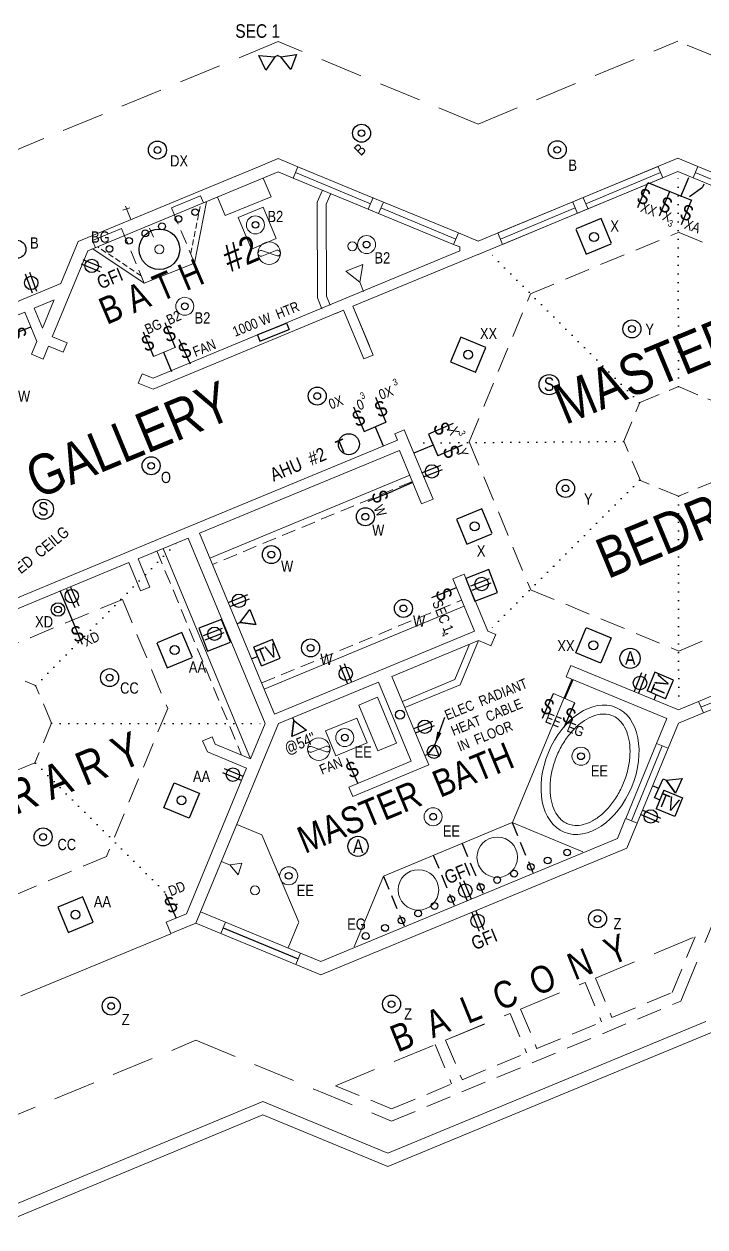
# Model space of a CAD drawing. Header units: inches. Extents: x 2775 to 14269, y 3098 to 7295.
# Drawn here: x 13639 to 13941, y 3540 to 4075 of the extents above; entities that cross this region are included whole.
import ezdxf

# ---------------------------------------------------------------- set-up
doc = ezdxf.new("R2010")
doc.units = ezdxf.units.IN
doc.header["$LTSCALE"] = 0.5
doc.header["$MEASUREMENT"] = 0
doc.linetypes.add('ACAD_ISO07W100', pattern=[3, 0, -3])
doc.linetypes.add('HIDDEN', pattern=[0.375, 0.25, -0.125])
for name, color, linetype, lineweight in [('BALCONY', 250, 'CONTINUOUS', 9), ('ELEC', 6, 'CONTINUOUS', 30), ('INT WALLS', 250, 'CONTINUOUS', 9), ('LITE COVE', 250, 'HIDDEN', 9), ('LL HVAC', 7, 'HIDDEN', 9), ('MILLWORK', 250, 'CONTINUOUS', 20), ('PLUMBING', 250, 'CONTINUOUS', 20), ('ROOFLINE', 250, 'HIDDEN', 9), ('ROOM TEXT', 252, 'CONTINUOUS', 20), ('SKYLITES', 250, 'CONTINUOUS', 9), ('WALLS', 250, 'CONTINUOUS', 9), ('WINDOWS', 250, 'CONTINUOUS', 9)]:
    doc.layers.add(name, color=color, linetype=linetype, lineweight=lineweight)
for name, color, linetype in [('CABINETS', 250, 'HIDDEN'), ('CABTOPS', 250, 'CONTINUOUS'), ('ELECTRICAL', 1, 'CONTINUOUS'), ('HVAC', 7, 'CONTINUOUS'), ('LL_ELECTRICAL', 1, 'CONTINUOUS'), ('LLPLUMBING', 250, 'CONTINUOUS')]:
    doc.layers.add(name, color=color, linetype=linetype)
doc.styles.add('ARCHENT', font='technical.ttf', dxfattribs={"height": 6})
doc.styles.add('ARCHENTLTD', font='technical.ttf', dxfattribs={"height": 6})
doc.dimstyles.new('ARCHENTLTD', dxfattribs={"dimtxt": 12, "dimasz": 6, "dimexe": 9, "dimexo": 3, "dimgap": 1, "dimtad": 0, "dimdec": 4, "dimzin": 1, "dimdsep": 46, "dimlunit": 4, "dimtxsty": 'ARCHENT', "dimcen": 6, "dimaunit": 1, "dimadec": 5, "dimazin": 0, "dimtfac": 1, "dimtdec": 4, "dimtofl": 0, "dimtmove": 0, "dimatfit": 3, "dimfxl": 0, "dimfrac": 2, "dimtolj": 1, "dimtzin": 0, "dimarcsym": 0})

msp = doc.modelspace()

# ---------------------------------------------------------------- linework, layer by layer
at = {"layer": 'BALCONY', "lineweight": 9, "ltscale": 75}
for p, q in [((13800.48, 3573.17), (13941.56, 3631.68)), ((13800.48, 3567.22), (13945.78, 3627.47))]:
    msp.add_line(p, q, dxfattribs=at)
at = {"layer": 'BALCONY', "lineweight": 9, "ltscale": 50}
for p, q in [((13622.1, 3545.06), (13745.03, 3596.09)), ((13745.03, 3596.09), (13800.48, 3573.17)), ((13745.04, 3590.14), (13800.48, 3567.22))]:
    msp.add_line(p, q, dxfattribs=at)
at = {"layer": 'BALCONY', "linetype": 'ByBlock', "lineweight": 9, "ltscale": 50}
msp.add_line((13625.21, 3540.4), (13745.04, 3590.14), dxfattribs=at)
at = {"layer": 'CABINETS', "lineweight": 9, "ltscale": 50}
for p, q in [((13714.66, 3968.34), (13705.81, 3989.71)), ((13692.39, 3959.41), (13683.64, 3980.52))]:
    msp.add_line(p, q, dxfattribs=at)
at = {"layer": 'CABINETS', "ltscale": 50}
for p, q in [((13855.6, 3719.92), (13864.8, 3697.75)), ((13833.44, 3710.72), (13842.64, 3688.55)), ((13820.64, 3705.41), (13829.84, 3683.24)), ((13798.47, 3696.21), (13807.67, 3674.04))]:
    msp.add_line(p, q, dxfattribs=at)
at = {"layer": 'CABTOPS', "linetype": 'HIDDEN', "lineweight": 20, "ltscale": 20}
for p, q in [((13713.06, 3972.71), (13717.4, 3994.67)), ((13691.02, 3962.72), (13672.01, 3975.41))]:
    msp.add_line(p, q, dxfattribs=at)
at = {"layer": 'CABTOPS', "lineweight": 9, "ltscale": 50}
for p, q in [((13836.71, 3799.11), (13830.23, 3783.43)), ((13840.63, 3800.74), (13832.53, 3781.14)), ((13806.9, 3773.75), (13830.23, 3783.43)), ((13808.05, 3770.98), (13832.53, 3781.14)), ((13798.47, 3696.21), (13855.6, 3719.92)), ((13855.6, 3719.92), (13886.97, 3706.95)), ((13798.47, 3696.21), (13785.5, 3664.84))]:
    msp.add_line(p, q, dxfattribs=at)
at = {"layer": 'ELEC', "color": 1, "linetype": 'Continuous', "ltscale": 0.75}
for p, q in [((13930.51, 3997.9), (13933.99, 4006.42)), ((13921.03, 3989.31), (13925.49, 4000.23)), ((13930.77, 3985.55), (13935.3, 3996.65)), ((13691.97, 3937.82), (13696.44, 3926.91)), ((13742.54, 3936.45), (13755.52, 3941.71)), ((13742.57, 3936.46), (13743.69, 3933.68)), ((13743.69, 3933.68), (13756.67, 3938.93)), ((13755.54, 3941.72), (13756.67, 3938.93)), ((13707.78, 3934.6), (13712.75, 3923.69)), ((13700.99, 3928.77), (13704.48, 3920.26)), ((13785.27, 3904.6), (13790.01, 3893.58)), ((13794.8, 3895.64), (13798.44, 3887.19)), ((13829.46, 3897.13), (13818.45, 3892.39)), ((13820.51, 3887.6), (13812.06, 3883.96)), ((13833.4, 3887.46), (13822.57, 3882.8)), ((13811.09, 3870.74), (13802.64, 3867.11)), ((13664.93, 3799.05), (13655.08, 3822.85)), ((13878.98, 3775.06), (13882.72, 3783.46)), ((13869.05, 3766.35), (13873.93, 3777.3)), ((13878.66, 3762.28), (13883.46, 3773.05)), ((13782.07, 3748.53), (13787.04, 3737.61)), ((13701.62, 3688.49), (13706.59, 3677.58))]:
    msp.add_line(p, q, dxfattribs=at)
at = {"layer": 'ELEC', "color": 3, "linetype": 'Continuous', "ltscale": 0.75}
for p, q in [((13911.31, 3993.03), (13915.77, 4003.95)), ((13701.55, 3941.97), (13706.1, 3930.87)), ((13631.13, 3935.69), (13642.06, 3940.12)), ((13795.03, 3908.79), (13799.6, 3897.71)), ((13791.71, 3862.68), (13802.64, 3867.11)), ((13819.92, 3819.88), (13830.85, 3824.31))]:
    msp.add_line(p, q, dxfattribs=at)
at = {"layer": 'ELEC', "color": 1, "linetype": 'Continuous', "lineweight": 30, "ltscale": 25}
for p, q in [((13915.83, 4004.17), (13925.49, 4000.23)), ((13925.49, 4000.23), (13935.15, 3996.28)), ((13790.01, 3893.58), (13799.6, 3897.71)), ((13818.45, 3892.39), (13822.57, 3882.8))]:
    msp.add_line(p, q, dxfattribs=at)
at = {"layer": 'ELEC', "color": 1, "linetype": 'Continuous', "lineweight": 9, "ltscale": 25}
for p, q in [((13706.1, 3930.87), (13696.44, 3926.91)), ((13873.93, 3777.3), (13883.46, 3773.05))]:
    msp.add_line(p, q, dxfattribs=at)
at = {"layer": 'ELEC', "color": 4, "linetype": 'Continuous', "ltscale": 7.5}
for centre in [(13788.78, 4026.06), (13698.26, 4018.58), (13875.6, 4018.68), (13635.88, 3974.5), (13893.48, 3677.23), (13802.1, 3639.35), (13677.72, 3638.48)]:
    msp.add_circle(centre, 4, dxfattribs=at)
at = {"layer": 'ELEC', "color": 4, "linetype": 'Continuous'}
for centre in [(13788.78, 4026.06), (13875.6, 4018.68), (13893.48, 3677.23), (13677.72, 3638.48), (13802.11, 3639.33)]:
    msp.add_circle(centre, 1.5, dxfattribs=at)
at = {"layer": 'ELEC', "color": 3, "linetype": 'Continuous'}
for centre, radius in [((13698.26, 4018.58), 1.5), ((13741.73, 3985.35), 1.5), ((13791.04, 3976.6), 1.5), ((13710.39, 3949.19), 1.5), ((13836.09, 3927.69), 1.98), ((13769.15, 3909.34), 1.5), ((13790.49, 3855.75), 1.5), ((13748.79, 3838.94), 1.5), ((13807.36, 3815.06), 1.5), ((13705.91, 3796.54), 1.98), ((13766.19, 3797.49), 1.5), ((13891.67, 3798.69), 1.98), ((13781.36, 3757.68), 1.5), ((13886.14, 3749.4), 1.5), ((13708.92, 3729.8), 1.98), ((13820.55, 3722.55), 1.5), ((13756.47, 3696.31), 1.5), ((13661.9, 3679.06), 1.98)]:
    msp.add_circle(centre, radius, dxfattribs=at)
at = {"layer": 'ELEC', "color": 6, "linetype": 'Continuous'}
for centre in [(13714.97, 3991), (13700.26, 3984.69), (13707.55, 3988), (13685.61, 3978.26), (13692.9, 3981.57), (13676.99, 3974.67), (13695.46, 3878.37), (13880.01, 3706.66), (13863.89, 3700.28), (13871.38, 3703.09), (13856.47, 3697.27), (13841.62, 3691.32), (13848.98, 3694.46), (13828.58, 3685.92), (13813.87, 3679.61), (13821.16, 3682.92), (13806.51, 3676.48), (13790.61, 3669.58), (13799.22, 3673.17)]:
    msp.add_circle(centre, 1.5, dxfattribs=at)
at = {"layer": 'ELEC', "color": 6, "linetype": 'Continuous', "lineweight": 9, "ltscale": 7.5}
for centre in [(13741.73, 3985.35), (13791.04, 3976.6), (13710.39, 3949.19), (13781.36, 3757.68), (13886.14, 3749.4), (13820.55, 3722.55), (13756.47, 3696.31)]:
    msp.add_circle(centre, 4, dxfattribs=at)
at = {"layer": 'ELEC', "color": 7, "linetype": 'Continuous'}
for centre in [(13891.89, 3979.96), (13838.93, 3851.5)]:
    msp.add_circle(centre, 1.98, dxfattribs=at)
at = {"layer": 'ELEC', "color": 5, "linetype": 'Continuous', "ltscale": 7.5}
for centre in [(13908.74, 3939.13), (13879.28, 3868.33), (13677.02, 3784.3), (13647.51, 3713.59)]:
    msp.add_circle(centre, 4, dxfattribs=at)
at = {"layer": 'ELEC', "color": 5, "linetype": 'Continuous'}
for centre in [(13908.74, 3939.13), (13879.28, 3868.33), (13654.15, 3814.55, -2), (13677.02, 3784.3), (13647.51, 3713.59)]:
    msp.add_circle(centre, 1.5, dxfattribs=at)
at = {"layer": 'ELEC', "color": 6, "linetype": 'Continuous', "lineweight": 30, "ltscale": 7.5}
for centre in [(13769.15, 3909.34), (13695.46, 3878.37), (13790.49, 3855.75), (13748.79, 3838.94), (13807.36, 3815.06), (13766.19, 3797.49)]:
    msp.add_circle(centre, 4, dxfattribs=at)
at = {"layer": 'ELEC', "color": 5, "linetype": 'Continuous', "lineweight": 30, "ltscale": 50}
msp.add_circle((13654.15, 3814.55), 3, dxfattribs=at)
at = {"layer": 'ELECTRICAL', "color": 3, "linetype": 'Continuous', "ltscale": 0.375}
for p, q in [((13743.28, 4060.55), (13750.37, 4059.92)), ((13746.3, 4054.05), (13743.28, 4060.55)), ((13750.37, 4059.92), (13746.3, 4054.05)), ((13752.92, 4059.93), (13759.98, 4061.04)), ((13757.37, 4054.37), (13752.92, 4059.93)), ((13759.98, 4061.04), (13757.37, 4054.37))]:
    msp.add_line(p, q, dxfattribs=at)
at = {"layer": 'ELECTRICAL', "color": 3, "linetype": 'Continuous', "ltscale": 0.75}
for p, q in [((13751.65, 4060.57), (13750.37, 4059.92)), ((13751.65, 4060.57), (13752.92, 4059.93)), ((13738.2, 3821.05), (13729.85, 3817.69)), ((13738.95, 3819.2), (13730.6, 3815.84)), ((13779.17, 3789.85), (13782.53, 3781.5)), ((13781.02, 3790.6), (13784.38, 3782.24))]:
    msp.add_line(p, q, dxfattribs=at)
at = {"layer": 'ELECTRICAL', "color": 1, "linetype": 'Continuous', "ltscale": 0.375}
for p, q in [((13934.23, 3997.91), (13939.99, 4002.1)), ((13734.89, 3808.83), (13739.21, 3814.52)), ((13739.21, 3814.52), (13741.94, 3807.9)), ((13741.94, 3807.9), (13734.89, 3808.83)), ((13757.8, 3758.17), (13758.73, 3765.23)), ((13764.43, 3760.91), (13757.8, 3758.17)), ((13758.73, 3765.23), (13764.43, 3760.91)), ((13821.33, 3754.38), (13818.19, 3750.28)), ((13818.19, 3750.28), (13823.29, 3749.58)), ((13823.29, 3749.58), (13821.33, 3754.38)), ((13923.92, 3738.73), (13931.02, 3739.53)), ((13931.02, 3739.53), (13928.11, 3732.97)), ((13928.11, 3732.97), (13923.92, 3738.73))]:
    msp.add_line(p, q, dxfattribs=at)
at = {"layer": 'ELECTRICAL', "color": 1, "linetype": 'Continuous', "lineweight": 30, "ltscale": 0.75}
for p, q in [((13940.57, 4003.41), (13939.99, 4002.1)), ((13749.29, 3801.18), (13741, 3797.8)), ((13744.37, 3789.52), (13741, 3797.8)), ((13752.66, 3792.89), (13749.29, 3801.18)), ((13740.33, 3792.77), (13742.66, 3793.72)), ((13744.37, 3789.52), (13752.66, 3792.89)), ((13918.94, 3786.7), (13915.46, 3778.45)), ((13927.18, 3783.22), (13918.94, 3786.7)), ((13923.7, 3774.97), (13927.18, 3783.22)), ((13923.7, 3774.97), (13915.46, 3778.45)), ((13918.55, 3774.42), (13919.52, 3776.73)), ((13922.61, 3739.31), (13923.92, 3738.73)), ((13922.84, 3734.3), (13919.46, 3726.02)), ((13922.84, 3734.3), (13931.12, 3730.93)), ((13918.8, 3731.05), (13921.13, 3730.11)), ((13931.12, 3730.93), (13927.75, 3722.64)), ((13927.75, 3722.64), (13919.46, 3726.02))]:
    msp.add_line(p, q, dxfattribs=at)
at = {"layer": 'ELECTRICAL', "color": 1, "linetype": 'Continuous', "ltscale": 0.75}
for p, q in [((13673.61, 3966.35), (13665.31, 3969.81)), ((13642.88, 3955.04), (13639.75, 3963.48)), ((13644.76, 3955.74), (13641.63, 3964.18)), ((13672.84, 3964.5), (13664.53, 3967.97)), ((13823.81, 3878.51), (13815.46, 3875.15)), ((13824.55, 3876.65), (13816.2, 3873.29)), ((13659.75, 3824.45), (13663.4, 3816.22)), ((13837.21, 3825.08), (13845.62, 3828.3)), ((13837.93, 3823.21), (13846.33, 3826.43)), ((13657.92, 3823.64), (13661.57, 3815.41)), ((13734.89, 3808.83), (13739.21, 3814.52)), ((13734.89, 3808.83), (13739.21, 3814.52)), ((13739.21, 3814.52), (13741.94, 3807.9)), ((13733.57, 3808.28), (13734.89, 3808.83)), ((13734.89, 3808.83), (13741.94, 3807.9)), ((13718.7, 3802.96), (13727.09, 3806.22)), ((13719.42, 3801.09), (13727.81, 3804.36)), ((13913.02, 3786.5), (13909.77, 3778.11)), ((13914.89, 3785.78), (13911.63, 3777.38)), ((13758.19, 3766.55), (13758.73, 3765.23)), ((13758.73, 3765.23), (13757.8, 3758.17)), ((13764.43, 3760.91), (13757.8, 3758.17)), ((13758.73, 3765.23), (13764.43, 3760.91)), ((13758.73, 3765.23), (13764.43, 3760.91)), ((13812, 3761.69), (13820.4, 3764.91)), ((13812.71, 3759.82), (13821.12, 3763.04)), ((13816.87, 3749.73), (13818.19, 3750.28)), ((13818.19, 3750.28), (13821.33, 3754.38)), ((13818.19, 3750.28), (13823.29, 3749.58)), ((13823.29, 3749.58), (13821.33, 3754.38)), ((13735.52, 3738.57), (13727.21, 3742.04)), ((13736.29, 3740.41), (13727.98, 3743.88)), ((13923.92, 3738.73), (13931.02, 3739.53)), ((13923.92, 3738.73), (13931.02, 3739.53)), ((13931.02, 3739.53), (13928.11, 3732.97)), ((13923.92, 3738.73), (13928.11, 3732.97)), ((13920.8, 3719.92), (13912.56, 3723.56)), ((13921.6, 3721.75), (13913.37, 3725.39)), ((13832.22, 3693.52), (13835.58, 3685.17)), ((13834.08, 3694.27), (13837.44, 3685.92)), ((13837.66, 3680.08), (13841.02, 3671.73)), ((13839.51, 3680.83), (13842.88, 3672.47))]:
    msp.add_line(p, q, dxfattribs=at)
at = {"layer": 'ELECTRICAL', "color": 1, "linetype": 'Continuous', "lineweight": 30, "ltscale": 25}
for p, q in [((13918.8, 3730.99), (13922.62, 3739.32)), ((13920.71, 3735.15), (13917.91, 3736.31))]:
    msp.add_line(p, q, dxfattribs=at)
at = {"layer": 'ELECTRICAL', "color": 1, "linetype": 'Continuous', "lineweight": 30, "ltscale": 0.375}
for points in [[(13835.12, 3828.38), (13839, 3818.24), (13849.14, 3822.13), (13845.26, 3832.27)], [(13716.59, 3806.25), (13720.52, 3796.13), (13730.64, 3800.07), (13726.7, 3810.19)]]:
    msp.add_lwpolyline(points, close=True, dxfattribs=at)
at = {"layer": 'ELECTRICAL', "color": 1, "linetype": 'Continuous', "ltscale": 0.75}
for centre, radius in [((13669.07, 3967.14), 2.98), ((13816.87, 3762.48), 2.98), ((13787.22, 3709.39), 4.48), ((13834.85, 3689.72), 2.98)]:
    msp.add_circle(centre, radius, dxfattribs=at)
at = {"layer": 'ELECTRICAL', "color": 1, "linetype": 'Continuous', "lineweight": 30, "ltscale": 0.75}
for centre, radius in [((13642.24, 3959.6), 2.98), ((13820.01, 3875.88), 2.98), ((13842.09, 3825.87), 2.98), ((13660.23, 3820.49), 2.98), ((13723.57, 3803.77), 2.98), ((13907.92, 3792.89), 4.48), ((13912.34, 3781.93), 2.98), ((13820.94, 3751.42), 2.98), ((13731.74, 3741.21), 2.98), ((13917.09, 3722.67), 2.98), ((13840.28, 3676.28), 2.98)]:
    msp.add_circle(centre, radius, dxfattribs=at)
at = {"layer": 'ELECTRICAL', "color": 3, "linetype": 'Continuous', "lineweight": 30, "ltscale": 0.75}
for centre in [(13872, 3914.4), (13647.65, 3859.08)]:
    msp.add_circle(centre, 4.48, dxfattribs=at)
at = {"layer": 'ELECTRICAL', "color": 3, "linetype": 'Continuous', "ltscale": 0.75}
for centre in [(13734.4, 3818.43), (13781.79, 3786.05)]:
    msp.add_circle(centre, 2.98, dxfattribs=at)
at = {"layer": 'ELECTRICAL', "color": 1, "linetype": 'Continuous', "ltscale": 0.75}
for points in [[(13939.99, 4002.1), (13940.79, 3995), (13934.23, 3997.91), (13939.99, 4002.1)], [(13734.89, 3808.83), (13739.21, 3814.52), (13741.94, 3807.9), (13734.89, 3808.83)], [(13734.89, 3808.83), (13738, 3812.93), (13740.01, 3808.15), (13734.89, 3808.83)], [(13758.73, 3765.23), (13764.43, 3760.91), (13757.8, 3758.17), (13758.73, 3765.23)], [(13758.73, 3765.23), (13762.84, 3762.12), (13758.06, 3760.11), (13758.73, 3765.23)], [(13818.19, 3750.28), (13823.29, 3749.58), (13821.33, 3754.38), (13818.19, 3750.28)], [(13923.92, 3738.73), (13931.02, 3739.53), (13928.11, 3732.97), (13923.92, 3738.73)], [(13923.92, 3738.73), (13929.03, 3739.3), (13926.96, 3734.55), (13923.92, 3738.73)]]:
    msp.add_solid(points, dxfattribs=at)
at = {"layer": 'HVAC', "color": 1, "linetype": 'Continuous', "lineweight": 9, "ltscale": 50}
for p, q in [((13744.44, 3973.96), (13751.29, 3971.54)), ((13751.24, 3974.08), (13744.56, 3971.42)), ((13766.47, 3753.73), (13773.32, 3751.31)), ((13773.27, 3753.86), (13766.59, 3751.2))]:
    msp.add_line(p, q, dxfattribs=at)
at = {"layer": 'HVAC', "color": 1, "linetype": 'Continuous', "lineweight": 9, "ltscale": 175}
for centre in [(13747.8, 3972.79, -2), (13769.83, 3752.57, -2)]:
    msp.add_circle(centre, 5, dxfattribs=at)
at = {"layer": 'HVAC', "color": 3, "linetype": 'Continuous', "lineweight": 25, "ltscale": 50}
msp.add_circle((13783.16, 3887.97), 4.66, dxfattribs=at)
at = {"layer": 'HVAC', "color": 1, "linetype": 'Continuous', "lineweight": 9, "ltscale": 50}
for centre, start, end in [((13744.09, 3972.67), 73.8043, 293.6398), ((13751.49, 3972.83), 261.3807, 100.9584), ((13766.12, 3752.45), 73.8043, 293.6398), ((13773.52, 3752.6), 261.3807, 100.9584)]:
    msp.add_arc(centre, 1.29, start, end, dxfattribs=at)
at = {"layer": 'INT WALLS', "ltscale": 75}
for p, q in [((13696.31, 3917.24), (13832.41, 3973.79)), ((13784.99, 3949.21), (13840.38, 3972.23)), ((13696.32, 3912.37), (13780.83, 3947.48)), ((13780.83, 3947.48), (13789.81, 3925.83)), ((13784.98, 3949.21), (13792.25, 3931.71)), ((13656.47, 3928.78), (13649.85, 3931.5)), ((13658.18, 3932.94), (13651.63, 3935.64)), ((13656.47, 3928.78), (13658.18, 3932.94)), ((13689.76, 3915.07), (13691.47, 3919.23)), ((13696.32, 3912.37), (13689.76, 3915.07)), ((13696.31, 3917.24), (13691.47, 3919.23)), ((13807.77, 3894.31), (13808.92, 3891.53)), ((13804.77, 3889.81), (13715.17, 3852.62)), ((13803.61, 3892.58), (13804.77, 3889.81)), ((13805.58, 3885.22), (13716.91, 3848.42)), ((13710.09, 3850.52), (13574.83, 3794.38)), ((13711.83, 3846.31), (13689.67, 3837.11)), ((13685.51, 3835.39), (13576.57, 3790.17)), ((13694.88, 3824.55), (13690.72, 3822.82)), ((13722.47, 3758.05), (13718.32, 3756.32))]:
    msp.add_line(p, q, dxfattribs=at)
at = {"layer": 'INT WALLS', "ltscale": 50}
for p, q in [((13643.51, 3948.36), (13647.2, 3939.48)), ((13784.99, 3949.21), (13793.97, 3927.56)), ((13639.36, 3946.64), (13644.76, 3933.6)), ((13789.81, 3925.83), (13793.97, 3927.56)), ((13803.61, 3892.58), (13807.77, 3894.31)), ((13685.51, 3835.39), (13690.72, 3822.82)), ((13689.67, 3837.11), (13694.88, 3824.55)), ((13750.24, 3768.1), (13838.91, 3804.9)), ((13802.3, 3784.83), (13840.63, 3800.74)), ((13751.96, 3763.94), (13796.3, 3782.34)), ((13718.31, 3756.32), (13720.4, 3751.29)), ((13722.47, 3758.04), (13723.84, 3754.74)), ((13816.87, 3749.73), (13818.59, 3745.58)), ((13783.16, 3735.74), (13810.86, 3747.24)), ((13784.88, 3731.58), (13818.59, 3745.58)), ((13783.16, 3735.74), (13784.88, 3731.58))]:
    msp.add_line(p, q, dxfattribs=at)
at = {"layer": 'INT WALLS', "linetype": 'Continuous', "ltscale": 150}
for p, q in [((13720.4, 3751.29), (13737.81, 3744.1)), ((13723.84, 3754.74), (13739.53, 3748.25))]:
    msp.add_line(p, q, dxfattribs=at)
at = {"layer": 'LITE COVE', "linetype": 'ACAD_ISO07W100', "lineweight": 30, "ltscale": 2.5}
for p, q in [((13929.38, 3913.54), (13929.23, 4008.96)), ((13912.16, 3906.41), (13844.66, 3973.9)), ((13905.03, 3889.19), (13810.18, 3888.49)), ((13912.16, 3871.96), (13845, 3804.88)), ((13929.38, 3864.83), (13929.5, 3770.08)), ((13644.2, 3780.78), (13706.85, 3844.24)), ((13651.29, 3764.02), (13746.01, 3763.94)), ((13644.2, 3746.33), (13711.13, 3679.56))]:
    msp.add_line(p, q, dxfattribs=at)
at = {"layer": 'LITE COVE', "ltscale": 90}
for p, q in [((13863.68, 3954.75), (13929.67, 3982.14)), ((13929.67, 3981.95), (13995.18, 3954.87)), ((13836.56, 3889.04), (13863.71, 3954.72)), ((13836.55, 3889.04), (13863.83, 3823.32)), ((13548.24, 3763.23), (13682.69, 3819.03)), ((13682.69, 3819.03), (13702.79, 3770.6)), ((13863.82, 3823.31), (13929.56, 3796.13)), ((13929.56, 3796.12), (13995.29, 3823.4)), ((13702.79, 3770.6), (13675.66, 3704.96)), ((13634.23, 3687.46), (13675.66, 3704.96))]:
    msp.add_line(p, q, dxfattribs=at)
at = {"layer": 'LL_ELECTRICAL', "color": 7, "linetype": 'Continuous', "lineweight": 30, "ltscale": 50}
for p, q in [((13895.07, 3988.12), (13883.99, 3983.52)), ((13899.67, 3977.04), (13895.07, 3988.12)), ((13883.87, 3983.48), (13888.47, 3972.4)), ((13888.47, 3972.4), (13899.55, 3977)), ((13832.78, 3935.55), (13828.2, 3924.46)), ((13843.99, 3930.92), (13832.78, 3935.55)), ((13839.41, 3919.83), (13843.99, 3930.92)), ((13828.2, 3924.46), (13839.29, 3919.88)), ((13842.16, 3859.33), (13831.07, 3854.73)), ((13846.76, 3848.25), (13842.16, 3859.33)), ((13830.96, 3854.69), (13835.56, 3843.61)), ((13835.56, 3843.61), (13846.64, 3848.21)), ((13709.14, 3804.38), (13698.06, 3799.77)), ((13713.74, 3793.29), (13709.14, 3804.38)), ((13883.82, 3795.38), (13888.41, 3806.47)), ((13888.45, 3806.59), (13899.53, 3802)), ((13697.94, 3799.73), (13702.54, 3788.65)), ((13899.53, 3802), (13894.94, 3790.91)), ((13702.54, 3788.65), (13713.63, 3793.25)), ((13894.9, 3790.79), (13883.82, 3795.38)), ((13701.09, 3726.55), (13705.68, 3737.63)), ((13705.68, 3737.63), (13716.77, 3733.04)), ((13716.88, 3733), (13712.29, 3721.92)), ((13712.29, 3721.92), (13701.2, 3726.51)), ((13665.12, 3686.96), (13654.04, 3682.36)), ((13669.76, 3675.76), (13665.16, 3686.84)), ((13654.04, 3682.36), (13658.64, 3671.27)), ((13658.68, 3671.16), (13669.76, 3675.76))]:
    msp.add_line(p, q, dxfattribs=at)
at = {"layer": 'LLPLUMBING', "linetype": 'Continuous', "lineweight": 9, "ltscale": 25}
for p, q in [((13686.01, 3992.88), (13682.84, 3991.83)), ((13686.45, 3987.7), (13684.1, 3993.71))]:
    msp.add_line(p, q, dxfattribs=at)
at = {"layer": 'MILLWORK', "lineweight": 9, "ltscale": 50}
for p, q in [((13717.39, 3998.31), (13704.46, 3992.94)), ((13718.74, 3995.08), (13717.39, 3998.31)), ((13705.81, 3989.71), (13704.46, 3992.94)), ((13682.29, 3983.75), (13669.37, 3978.38)), ((13683.63, 3980.53), (13682.29, 3983.76)), ((13670.71, 3975.15), (13669.37, 3978.38)), ((13700.75, 3841.71), (13739.52, 3748.26)), ((13745.64, 3779.18), (13834.31, 3815.98))]:
    msp.add_line(p, q, dxfattribs=at)
at = {"layer": 'MILLWORK', "lineweight": 9, "ltscale": 10}
for p, q in [((13714.66, 3968.34), (13720.06, 3995.62)), ((13692.39, 3959.41), (13669.53, 3974.67))]:
    msp.add_line(p, q, dxfattribs=at)
at = {"layer": 'MILLWORK', "linetype": 'Continuous', "lineweight": 9, "ltscale": 5}
msp.add_line((13692.39, 3959.41), (13714.66, 3968.34), dxfattribs=at)
at = {"layer": 'MILLWORK', "lineweight": 9, "ltscale": 75}
msp.add_line((13810.18, 3874.14), (13721.51, 3837.34), dxfattribs=at)
at = {"layer": 'MILLWORK', "linetype": 'HIDDEN', "lineweight": 9, "ltscale": 50}
for p, q in [((13811.33, 3871.37), (13722.66, 3834.57)), ((13697.98, 3840.56), (13735.6, 3749.88)), ((13744.49, 3781.95), (13833.16, 3818.75))]:
    msp.add_line(p, q, dxfattribs=at)
at = {"layer": 'PLUMBING', "linetype": 'Continuous', "lineweight": 9, "ltscale": 1.5}
for p, q in [((13745.19, 4006.13), (13748.64, 3997.82)), ((13728.34, 3989.46), (13724.89, 3997.69)), ((13748.64, 3997.82), (13728.34, 3989.46)), ((13745.16, 3993.15), (13734.06, 3988.58)), ((13745.16, 3993.15), (13750.98, 3979.26)), ((13734.06, 3988.58), (13739.91, 3974.62)), ((13739.91, 3974.62), (13750.98, 3979.26))]:
    msp.add_line(p, q, dxfattribs=at)
at = {"layer": 'PLUMBING', "linetype": 'Continuous', "lineweight": 20, "ltscale": 12}
for p, q in [((13769.15, 3995.39), (13771.42, 4000.77)), ((13773.15, 3994.59), (13775.12, 3999.24))]:
    msp.add_line(p, q, dxfattribs=at)
at = {"layer": 'PLUMBING', "linetype": 'Continuous', "lineweight": 20, "ltscale": 90}
for p, q in [((13769.15, 3995.39), (13769.23, 3952.94)), ((13832.4, 3975.53), (13832.41, 3973.79))]:
    msp.add_line(p, q, dxfattribs=at)
at = {"layer": 'PLUMBING', "linetype": 'Continuous', "lineweight": 9, "ltscale": 90}
msp.add_line((13773.15, 3994.59), (13773.23, 3953.75), dxfattribs=at)
at = {"layer": 'PLUMBING', "linetype": 'Continuous', "lineweight": 9, "ltscale": 7.5}
msp.add_line((13694.78, 3983.92), (13696.49, 3979.94), dxfattribs=at)
at = {"layer": 'PLUMBING', "linetype": 'Continuous', "lineweight": 9, "ltscale": 10}
for p, q in [((13789.32, 3967.77), (13781.85, 3964.75)), ((13781.85, 3964.75), (13788.01, 3959.89)), ((13788.01, 3959.89), (13789.32, 3967.77))]:
    msp.add_line(p, q, dxfattribs=at)
at = {"layer": 'PLUMBING', "lineweight": 9, "ltscale": 90}
for p, q in [((13788.01, 3959.89), (13789.71, 3955.79)), ((13769.23, 3952.94), (13771.25, 3948.11)), ((13773.23, 3953.75), (13774.94, 3949.65))]:
    msp.add_line(p, q, dxfattribs=at)
at = {"layer": 'PLUMBING', "lineweight": 9, "ltscale": 50}
msp.add_line((13882.06, 3783.61), (13855.74, 3719.98), dxfattribs=at)
at = {"layer": 'PLUMBING', "ltscale": 50}
for p, q in [((13795.85, 3775.6), (13787.53, 3772.15)), ((13787.53, 3772.15), (13795.97, 3751.83)), ((13795.85, 3775.6), (13804.28, 3755.28)), ((13786.68, 3766.38), (13772.83, 3760.63)), ((13786.68, 3766.38), (13791.28, 3755.3)), ((13772.83, 3760.63), (13777.43, 3749.55)), ((13791.28, 3755.3), (13777.43, 3749.55)), ((13804.28, 3755.28), (13795.97, 3751.83)), ((13733.46, 3719.05), (13744.55, 3714.46)), ((13744.55, 3714.46), (13760.94, 3675.76)), ((13760.78, 3675.37), (13756.19, 3664.28))]:
    msp.add_line(p, q, dxfattribs=at)
at = {"layer": 'PLUMBING', "ltscale": 75}
for p, q in [((13726.67, 3702.64), (13730.53, 3701.02)), ((13735.71, 3701.89), (13730.53, 3701.17)), ((13734.13, 3696.72), (13735.71, 3701.89)), ((13730.53, 3701.02), (13734.13, 3696.72))]:
    msp.add_line(p, q, dxfattribs=at)
at = {"layer": 'PLUMBING', "linetype": 'Continuous', "lineweight": -3, "ltscale": 1.5}
msp.add_circle((13699.12, 3974.5, -178358.1), 9, dxfattribs=at)
at = {"layer": 'PLUMBING', "linetype": 'Continuous', "lineweight": 9, "ltscale": 10}
for centre in [(13699.12, 3974.5, -178358.1), (13784.72, 3975.85)]:
    msp.add_circle(centre, 1.98, dxfattribs=at)
at = {"layer": 'PLUMBING', "lineweight": 30, "ltscale": 50}
msp.add_circle((13805.84, 3767.84), 2, dxfattribs=at)
at = {"layer": 'PLUMBING', "ltscale": 50}
for centre in [(13849, 3704.53), (13814.03, 3690.02)]:
    msp.add_circle(centre, 9, dxfattribs=at)
at = {"layer": 'PLUMBING', "ltscale": 75}
msp.add_circle((13741.47, 3689.82), 2, dxfattribs=at)
at = {"layer": 'PLUMBING', "linetype": 'Continuous', "lineweight": 9, "ltscale": 150}
msp.add_ellipse((13890.16, 3743.4), major_axis=(-11.46, -27.72), ratio=0.666745, dxfattribs=at)
msp.add_open_spline([(13880.23, 3719.38), (13881.23, 3718.97), (13882.29, 3718.72), (13884.59, 3718.6), (13885.83, 3718.72), (13888.43, 3719.38), (13889.8, 3719.92), (13892.57, 3721.43), (13893.97, 3722.41), (13896.7, 3724.75), (13898.03, 3726.12), (13900.5, 3729.17), (13901.66, 3730.86), (13903.71, 3734.46), (13904.61, 3736.36), (13906.11, 3740.28), (13906.7, 3742.29), (13907.55, 3746.29), (13907.8, 3748.27), (13907.96, 3752.1), (13907.87, 3753.94), (13907.36, 3757.35), (13906.95, 3758.92), (13905.87, 3761.71), (13905.2, 3762.92), (13903.68, 3764.95), (13902.84, 3765.77), (13901.03, 3767.05), (13900.06, 3767.51), (13897.97, 3768.09), (13896.84, 3768.21), (13894.43, 3768.07), (13893.14, 3767.8), (13890.45, 3766.85), (13889.06, 3766.15), (13886.28, 3764.34), (13884.89, 3763.22), (13882.23, 3760.6), (13880.95, 3759.11), (13878.61, 3755.84), (13877.54, 3754.06), (13875.67, 3750.33), (13874.87, 3748.37), (13873.59, 3744.4), (13873.12, 3742.38), (13872.51, 3738.42), (13872.38, 3736.47), (13872.46, 3732.77), (13872.68, 3731.01), (13873.4, 3727.8), (13873.91, 3726.34), (13875.17, 3723.81), (13875.91, 3722.74), (13877.54, 3720.98), (13878.43, 3720.29), (13879.66, 3719.63), (13879.94, 3719.5), (13880.23, 3719.38)], degree=3, knots=[0, 0, 0, 0, 0.230214, 0.230214, 0.460428, 0.460428, 0.690642, 0.690642, 0.920856, 0.920856, 1.15107, 1.15107, 1.381284, 1.381284, 1.611498, 1.611498, 1.841712, 1.841712, 2.071926, 2.071926, 2.30214, 2.30214, 2.532354, 2.532354, 2.762568, 2.762568, 2.992782, 2.992782, 3.222996, 3.222996, 3.453211, 3.453211, 3.683425, 3.683425, 3.913639, 3.913639, 4.143853, 4.143853, 4.374067, 4.374067, 4.604281, 4.604281, 4.834495, 4.834495, 5.064709, 5.064709, 5.294923, 5.294923, 5.525137, 5.525137, 5.755351, 5.755351, 5.985565, 5.985565, 6.215779, 6.215779, 6.283185, 6.283185, 6.283185, 6.283185], dxfattribs=at)
at = {"layer": 'ROOFLINE', "linetype": 'HIDDEN', "ltscale": 150}
for p, q in [((13751.75, 4066.76), (13626.37, 4014.74)), ((13840.47, 4030.08), (13751.75, 4066.76)), ((13840.47, 4030.08), (13929.13, 4066.89)), ((14054.6, 4015.02), (13929.13, 4066.89)), ((13930.4, 3640.64), (13966.14, 3727.37)), ((13892.59, 3650.91), (13936.77, 3669.23)), ((13859.36, 3637.07), (13887.97, 3649)), ((13826.09, 3623.33), (13854.72, 3635.21)), ((13826.09, 3623.33), (13854.72, 3635.2)), ((13626.68, 3586.47), (13715.35, 3623.27)), ((13715.35, 3623.27), (13802.12, 3587.4)), ((13777.27, 3603.09), (13821.47, 3621.41))]:
    msp.add_line(p, q, dxfattribs=at)
at = {"layer": 'ROOFLINE', "linetype": 'HIDDEN', "ltscale": 90}
for p, q in [((13926.56, 3644.46), (13936.77, 3669.23)), ((13887.97, 3649.01), (13895.24, 3631.5)), ((13892.59, 3650.92), (13899.86, 3633.41)), ((13899.87, 3633.38), (13926.56, 3644.46)), ((13802.12, 3587.4), (13930.4, 3640.64)), ((13854.74, 3635.16), (13862.01, 3617.64)), ((13859.36, 3637.07), (13866.63, 3619.56)), ((13866.62, 3619.58), (13895.25, 3631.46)), ((13821.47, 3621.4), (13828.74, 3603.89)), ((13826.09, 3623.32), (13833.36, 3605.81)), ((13833.37, 3605.78), (13862, 3617.66)), ((13777.27, 3603.09), (13802.13, 3592.81)), ((13802.13, 3592.81), (13828.75, 3603.86))]:
    msp.add_line(p, q, dxfattribs=at)
at = {"layer": 'SKYLITES', "linetype": 'HIDDEN', "ltscale": 75}
for p, q in [((13912.22, 3906.42), (13929.38, 3913.54)), ((13929.38, 3913.54), (13946.98, 3906.25)), ((13905.13, 3889.28), (13912.22, 3906.42)), ((13912.51, 3871.82), (13905.13, 3889.28)), ((13929.4, 3864.83), (13912.51, 3871.82)), ((13946.68, 3872), (13929.4, 3864.83)), ((13626.59, 3788.06), (13644.2, 3780.78)), ((13651.29, 3764.02), (13644.2, 3780.78)), ((13651.29, 3764.02), (13643.89, 3746.52)), ((13643.89, 3746.52), (13626.61, 3739.35))]:
    msp.add_line(p, q, dxfattribs=at)
at = {"layer": 'WALLS', "ltscale": 75}
for p, q in [((13743.01, 4011.16), (13709.76, 3997.37)), ((13751.78, 4014.8), (13743.01, 4011.16)), ((13760.6, 4011.16), (13751.78, 4014.8)), ((13929.17, 4014.93), (13840.5, 3978.13)), ((13922.5, 4006.21), (13920.4, 4011.19)), ((13937.99, 4011.29), (13929.17, 4014.93)), ((13935.86, 4006.22), (13937.95, 4011.2)), ((13751.79, 4008.85), (13667.35, 3973.82)), ((13758.47, 4006.09), (13751.79, 4008.85)), ((13758.45, 4006.04), (13760.6, 4011.16)), ((13929.18, 4008.98), (13840.51, 3972.18)), ((13935.86, 4006.22), (13929.18, 4008.98)), ((13709.76, 3997.37), (13663.13, 3978.02)), ((13791.74, 3992.34), (13793.88, 3997.43)), ((13798.49, 3995.5), (13793.87, 3997.41)), ((13796.36, 3990.43), (13798.49, 3995.5)), ((13882.49, 3995.56), (13887.11, 3997.47)), ((13884.66, 3990.41), (13882.53, 3995.47)), ((13889.28, 3992.32), (13887.13, 3997.42)), ((13796.36, 3990.43), (13791.74, 3992.34)), ((13884.63, 3990.49), (13889.25, 3992.41)), ((13829.63, 3976.68), (13831.76, 3981.75)), ((13840.5, 3978.13), (13831.76, 3981.74)), ((13851.38, 3976.69), (13849.24, 3981.76)), ((13667.35, 3973.82), (13651.57, 3935.66)), ((13663.13, 3978.02), (13655.37, 3959.25)), ((13832.4, 3975.53), (13829.63, 3976.67)), ((13633.35, 3950.1), (13655.37, 3959.25)), ((13643.51, 3948.37), (13652.4, 3952.06)), ((13652.3, 3951.82), (13647.2, 3939.48)), ((13635.47, 3945.03), (13639.36, 3946.64)), ((13644.76, 3933.6), (13642.41, 3927.9)), ((13649.85, 3931.5), (13647.49, 3925.79)), ((13715.17, 3852.62), (13710.09, 3850.52)), ((13846.21, 3798.37), (13848.31, 3803.45)), ((13879.5, 3784.67), (13881.6, 3789.75)), ((13929.34, 3770.02), (13938.33, 3773.75)), ((13919.68, 3755.05), (13924.27, 3766.16)), ((13929.35, 3764.07), (13940.43, 3768.67)), ((13924.77, 3752.95), (13929.35, 3764.07)), ((13924.77, 3752.95), (13919.68, 3755.05)), ((13902.28, 3712.82), (13905.95, 3721.73)), ((13911.05, 3719.67), (13905.97, 3721.76)), ((13906.47, 3708.55), (13911.05, 3719.67)), ((13770.74, 3658.27), (13902.28, 3712.82)), ((13770.74, 3652.31), (13906.41, 3708.58)), ((13717.4, 3680.32), (13728.48, 3675.73)), ((13702.1, 3675.72), (13711.08, 3679.44)), ((13704.21, 3670.63), (13715.3, 3675.24)), ((13715.3, 3675.24), (13726.38, 3670.65)), ((13726.38, 3670.65), (13728.48, 3675.73)), ((13759.65, 3656.9), (13761.75, 3661.98)), ((13761.75, 3661.98), (13770.74, 3658.27)), ((13759.65, 3656.9), (13770.74, 3652.31))]:
    msp.add_line(p, q, dxfattribs=at)
at = {"layer": 'WALLS', "lineweight": 20, "ltscale": 75}
for p, q in [((13887.11, 3997.47), (13920.36, 4011.27)), ((13971.26, 3997.53), (13937.99, 4011.29)), ((13791.74, 3992.34), (13758.47, 4006.09)), ((13793.87, 3997.41), (13760.6, 4011.16)), ((13889.25, 3992.41), (13922.5, 4006.21)), ((13969.13, 3992.46), (13935.86, 4006.22)), ((13831.76, 3981.74), (13798.49, 3995.5)), ((13849.24, 3981.76), (13882.49, 3995.56)), ((13829.63, 3976.67), (13796.36, 3990.43)), ((13851.38, 3976.69), (13884.63, 3990.49)), ((13728.48, 3675.73), (13761.75, 3661.98)), ((13726.38, 3670.65), (13759.65, 3656.9))]:
    msp.add_line(p, q, dxfattribs=at)
at = {"layer": 'WALLS', "lineweight": 20, "ltscale": 50}
msp.add_line((13780.83, 3947.48), (13777.4, 3946.06), dxfattribs=at)
at = {"layer": 'WALLS', "ltscale": 50}
for p, q in [((13642.41, 3927.9), (13647.49, 3925.79)), ((13808.92, 3891.53), (13809.82, 3889.35)), ((13809.82, 3889.35), (13820.53, 3863.55)), ((13805.58, 3885.22), (13815.44, 3861.45)), ((13815.44, 3861.45), (13820.55, 3863.56)), ((13711.83, 3846.31), (13746.01, 3763.93)), ((13716.91, 3848.42), (13750.24, 3768.1)), ((13829.24, 3828.2), (13834.29, 3830.29)), ((13834.32, 3830.3), (13844.84, 3804.95)), ((13829.24, 3828.2), (13838.91, 3804.9)), ((13844.84, 3804.95), (13848.34, 3803.51)), ((13840.63, 3800.74), (13846.23, 3798.42)), ((13881.6, 3789.75), (13929.34, 3770.02)), ((13796.3, 3782.34), (13810.86, 3747.24)), ((13802.3, 3784.83), (13816.87, 3749.73)), ((13879.5, 3784.67), (13924.27, 3766.16)), ((13938.32, 3773.76), (13940.43, 3768.68)), ((13751.96, 3763.94), (13715.3, 3675.24)), ((13746.01, 3763.94), (13739.53, 3748.25)), ((13737.81, 3744.1), (13711.08, 3679.44)), ((13702.1, 3675.72), (13704.21, 3670.63))]:
    msp.add_line(p, q, dxfattribs=at)
at = {"layer": 'WALLS', "lineweight": 9, "ltscale": 75}
for p, q in [((13938.33, 3773.75), (14004.83, 3801.35)), ((13940.43, 3768.67), (14006.93, 3796.27)), ((13905.97, 3721.76), (13919.68, 3755.05)), ((13911.05, 3719.67), (13924.77, 3752.95))]:
    msp.add_line(p, q, dxfattribs=at)
at = {"layer": 'WALLS', "linetype": 'Continuous', "lineweight": 9, "ltscale": 50}
msp.add_line((13637.71, 3643.03), (13704.22, 3670.61), dxfattribs=at)
at = {"layer": 'WINDOWS', "lineweight": 9, "ltscale": 75}
for p, q in [((13759.51, 4008.58), (13792.7, 3994.63)), ((13921.48, 4008.61), (13888.31, 3994.62)), ((13936.87, 4008.62), (13970.06, 3994.68)), ((13797.42, 3992.96), (13830.62, 3979.02)), ((13883.6, 3992.94), (13850.42, 3978.95)), ((13908.51, 3720.72), (13922.23, 3754))]:
    msp.add_line(p, q, dxfattribs=at)
at = {"layer": 'WINDOWS', "ltscale": 75}
msp.add_line((13939.38, 3771.22), (14005.89, 3798.8), dxfattribs=at)
at = {"layer": 'WINDOWS', "lineweight": 25, "ltscale": 75}
msp.add_line((13727.43, 3673.19), (13760.7, 3659.44), dxfattribs=at)

# ---------------------------------------------------------------- texts
at = {"layer": 'ELEC', "color": 3, "linetype": 'Continuous', "ltscale": 0.75, "char_height": 6.75, "style": 'ARCHENT'}
for insert, width, attachment_point, rotation in [((13910.35, 3995.7), 4.8708, 7, 337.7771), ((13632.37, 3938.24), 4.8708, 7, 292.0412), ((13702.44, 3932.92), 5.5312, 7, 22.3057), ((13793.72, 3905.84), 5.5312, 1, 22.3899), ((13792.82, 3865.84), 4.8708, 7, 292.0412), ((13821.17, 3822.43), 4.8708, 7, 292.0412)]:
    msp.add_mtext('S', dxfattribs=dict(at, insert=insert, width=width, attachment_point=attachment_point, rotation=rotation))
at = {"layer": 'ELEC', "color": 1, "linetype": 'Continuous', "ltscale": 0.75, "char_height": 6.75, "style": 'ARCHENT'}
for insert, width, attachment_point, rotation in [((13920.07, 3991.98), 4.8708, 7, 337.7771), ((13929.45, 3988.5), 5.5312, 7, 337.7771), ((13692.86, 3928.77), 5.5312, 7, 22.3057), ((13706.58, 3931.6), 5.5312, 1, 24.4826), ((13783.76, 3901.65), 5.5312, 1, 23.274), ((13826.52, 3898.64), 5.5312, 1, 293.274), ((13830.72, 3888.37), 4.8708, 1, 293.274), ((13661.63, 3799.55), 5.5312, 7, 22.4909), ((13867.57, 3769.31), 5.5312, 7, 335.9861), ((13877.19, 3765.25), 5.5312, 7, 335.9861), ((13780.88, 3745.53), 5.5312, 1, 24.4826), ((13700.43, 3685.49), 5.5312, 1, 24.4826)]:
    msp.add_mtext('S', dxfattribs=dict(at, insert=insert, width=width, attachment_point=attachment_point, rotation=rotation))
at = {"layer": 'ELECTRICAL', "color": 3, "linetype": 'Continuous', "ltscale": 0.375, "attachment_point": 1, "style": 'ARCHENT'}
for s, insert, char_height, width in [('SEC 1', (13732.79, 4074.42), 6, 26.5), ('DX', (13703.86, 4016.28), 5, 26.5), ('{\\C7;B}', (13880.56, 4014.33), 5, 26.5), ('B2', (13747.05, 3991.58), 5, 26.5), ('B2', (13794.52, 3973.19), 5, 26.5), ('B2', (13714.72, 3946.53), 5, 26.5), ('XX', (13841.31, 3939.62), 5, 26.5), ('S', (13869.68, 3917.61), 6, 6.875), ('WW', (13630.99, 3911.78), 5, 26.5), ('S', (13645.33, 3862.28), 6, 6.875), ('W', (13793.5, 3852.3), 5, 26.5), ('W', (13753.07, 3836.3, -48408), 5, 26.5), ('W', (13811.64, 3811.95), 5, 26.5), ('W', (13770.51, 3794.99), 5, 26.5), ('AA', (13712.17, 3791.49), 5, 26.5), ('EE', (13785.67, 3753.81), 5, 26.5), ('EE', (13890.5, 3745.42), 5, 26.5), ('EE', (13824.85, 3718.68), 5, 26.5), ('EE', (13760.03, 3692.31), 5, 26.5)]:
    msp.add_mtext(s, dxfattribs=dict(at, insert=insert, char_height=char_height, width=width))
at = {"layer": 'ELECTRICAL', "color": 7, "linetype": 'Continuous', "ltscale": 0.375, "insert": (13787.63, 4021.93), "char_height": 5, "width": 26.5, "attachment_point": 3, "rotation": 45.1233, "style": 'ARCHENT'}
msp.add_mtext('B', dxfattribs=at)
at = {"layer": 'ELECTRICAL', "color": 3, "linetype": 'Continuous', "ltscale": 0.375, "style": 'ARCHENT'}
for s, insert, char_height, width, attachment_point, rotation in [('XX', (13913.72, 3995.56), 4.5, 20, 1, 340.1353), ('B2', (13701.63, 3944.88), 4.5, 20, 1, 24.6639), ('3', (13803.33, 3913.77), 3, 19.875, 7, 20.0316), ('0X', (13775.21, 3903.32), 4.5, 19.75, 7, 20.0317), ('0X', (13797.44, 3907.55), 4.5, 19.75, 7, 20.0317), ('W', (13798.08, 3861.57), 4.5, 20, 1, 294.3994), ('SEC 1', (13824.16, 3819.34), 4.5, 20, 1, 292.4361), ('4', (13826.75, 3805.12), 3, 20, 1, 292.4362), ('XX', (13883.32, 3796.07), 5, 26.5, 1, 180), ('AA', (13721.65, 3742.96), 5, 26.5, 3, 0.0534), ('AA', (13677.65, 3687.32), 5, 26.5, 3, 0.0534)]:
    msp.add_mtext(s, dxfattribs=dict(at, insert=insert, char_height=char_height, width=width, attachment_point=attachment_point, rotation=rotation))
at = {"layer": 'ELECTRICAL', "color": 1, "linetype": 'Continuous', "ltscale": 0.375, "style": 'ARCHENT'}
for s, insert, char_height, width, attachment_point, rotation in [('X', (13923.44, 3991.84), 4.5, 20, 1, 340.1353), ('3', (13925.46, 3987.77), 3, 19.875, 1, 340.1354), ('XA', (13933.18, 3988.07), 4.5, 20, 1, 340.1353), ('BG', (13692.05, 3940.73), 4.5, 20, 1, 24.6639), ('FAN', (13715.1, 3926.7), 4.5, 20, 7, 22.1244), ('3', (13787.76, 3910.55), 3, 19.875, 1, 24.3995), ('0', (13787.72, 3902.88), 4.5, 20, 7, 20.9158), ('X', (13826.98, 3894.68), 4.5, 20, 7, 290.9158), ('3', (13834.39, 3894.35), 3, 19.875, 1, 294.3995), ('Y', (13830.92, 3885.01), 4.5, 20, 7, 290.9158), ('XD', (13664.73, 3802.07), 4.5, 20, 1, 24.8492), ('EE', (13871.54, 3768.8), 4.5, 20, 1, 338.3444), ('@54"', (13753.93, 3754.75), 5, 26.5, 1, 22.9119), ('EG', (13881.15, 3764.73), 4.5, 20, 1, 338.3444), ('FAN', (13771.27, 3741.13), 4.5, 20, 7, 22.1244), ('DD', (13704.24, 3687.18), 4.5, 20, 7, 22.1244)]:
    msp.add_mtext(s, dxfattribs=dict(at, insert=insert, char_height=char_height, width=width, attachment_point=attachment_point, rotation=rotation))
at = {"layer": 'ELECTRICAL', "color": 7, "linetype": 'Continuous', "ltscale": 0.375, "char_height": 5, "width": 26.5, "attachment_point": 1, "style": 'ARCHENT'}
for s, insert in [('X', (13899.17, 3987.33)), ('B', (13641.75, 3979.82)), ('BG', (13668.8, 3982.45)), ('Y', (13914.72, 3941.51)), ('O', (13699.79, 3875.71)), ('Y', (13887.48, 3866.16)), ('X', (13839.93, 3843.06)), ('XD', (13643.99, 3811.61)), ('CC', (13681.69, 3782.2)), ('CC', (13653.9, 3712.72)), ('EG', (13782.41, 3677.36)), ('Z', (13900.62, 3677.58)), ('Z', (13807.71, 3637.49)), ('Z', (13682.39, 3635.01))]:
    msp.add_mtext(s, dxfattribs=dict(at, insert=insert))
at = {"layer": 'ELECTRICAL', "color": 1, "linetype": 'Continuous', "ltscale": 0.75, "char_height": 6, "attachment_point": 1, "style": 'ARCHENT'}
for insert, rotation in [((13670.68, 3962.15), 22.6174), ((13824.86, 3697.99), 22.5233), ((13836.75, 3668.72), 22.5233)]:
    msp.add_mtext('GFI ', dxfattribs=dict(at, insert=insert, rotation=rotation))
at = {"layer": 'ELECTRICAL', "color": 1, "linetype": 'Continuous', "ltscale": 0.375, "char_height": 4.5, "attachment_point": 7, "rotation": 22.1244, "style": 'ARCHENT'}
for s, insert in [('1000 W  HTR', (13732.74, 3935.56)), ('ELEC  RADIANT\\PHEAT  CABLE  \\PIN  FLOOR', (13832.48, 3751.36))]:
    msp.add_mtext(s, dxfattribs=dict(at, insert=insert))
at = {"layer": 'ELECTRICAL', "color": 7, "linetype": 'Continuous', "ltscale": 0.375, "insert": (13656.43, 3851.93), "char_height": 5, "attachment_point": 3, "rotation": 39.309, "style": 'ARCHENT'}
msp.add_mtext('IN  VAULTED  CEILG', dxfattribs=at)
at = {"layer": 'ELECTRICAL', "color": 1, "linetype": 'Continuous', "ltscale": 0.75, "char_height": 6, "width": 8.875, "attachment_point": 5, "style": 'ARCHENT'}
for insert, rotation in [((13746.81, 3795.26), 22.1452), ((13921.37, 3780.76), 67.1178), ((13925.02, 3728.82), 337.8445)]:
    msp.add_mtext('TV', dxfattribs=dict(at, insert=insert, rotation=rotation))
at = {"layer": 'ELECTRICAL', "color": 1, "linetype": 'Continuous', "ltscale": 0.375, "char_height": 6, "width": 7, "attachment_point": 1, "style": 'ARCHENT'}
for insert in [(13905.71, 3796), (13785.02, 3712.49)]:
    msp.add_mtext('A', dxfattribs=dict(at, insert=insert))
at = {"layer": 'LL HVAC', "color": 3, "linetype": 'Continuous', "lineweight": 9, "ltscale": 1.5, "insert": (13747.45, 3876.78, 44597.53), "char_height": 6, "attachment_point": 1, "rotation": 22.6985, "style": 'ARCHENTLTD'}
msp.add_mtext('AHU  #2   T\\P        \\P{\\H1.999x;  }', dxfattribs=at)
at = {"layer": 'ROOM TEXT', "style": 'ARCHENTLTD'}
for s, p in [('        MASTER', (13836.76, 3878.87)), ('      BEDROOM', (13866.2, 3814.81))]:
    msp.add_text(s, height=18, rotation=22.5, dxfattribs=at).set_placement(p)
at = {"layer": 'ROOM TEXT', "char_height": 12, "style": 'ARCHENTLTD'}
for s, insert, attachment_point, rotation in [('    B A T H   #2', (13700.79, 3958.06), 5, 23.0769), ('B  A  L  C  O  N  Y\\P  ', (13903.58, 3670.95), 3, 22.1545)]:
    msp.add_mtext(s, dxfattribs=dict(at, insert=insert, attachment_point=attachment_point, rotation=rotation))
at = {"layer": 'ROOM TEXT', "width": 271, "attachment_point": 1, "rotation": 22.5, "style": 'ARCHENTLTD'}
for s, insert, char_height in [('   \\P   GALLERY', (13610.67, 3901.28), 18), ('   \\PL I B R A R Y', (13582.85, 3744.83), 15), ('   MASTER  BATH', (13748.45, 3712.72), 12)]:
    msp.add_mtext(s, dxfattribs=dict(at, insert=insert, char_height=char_height))

# ---------------------------------------------------------------- leaders
at = {"layer": 'ELEC', "color": 1, "linetype": 'Continuous', "lineweight": 9, "ltscale": 50}
msp.add_leader([(13821.33, 3754.38, 2), (13825.68, 3766.75, 2)], dimstyle='ARCHENTLTD', override={"dimgap": 1, "dimtad": 0}, dxfattribs=at)

doc.saveas('drawing.dxf')
